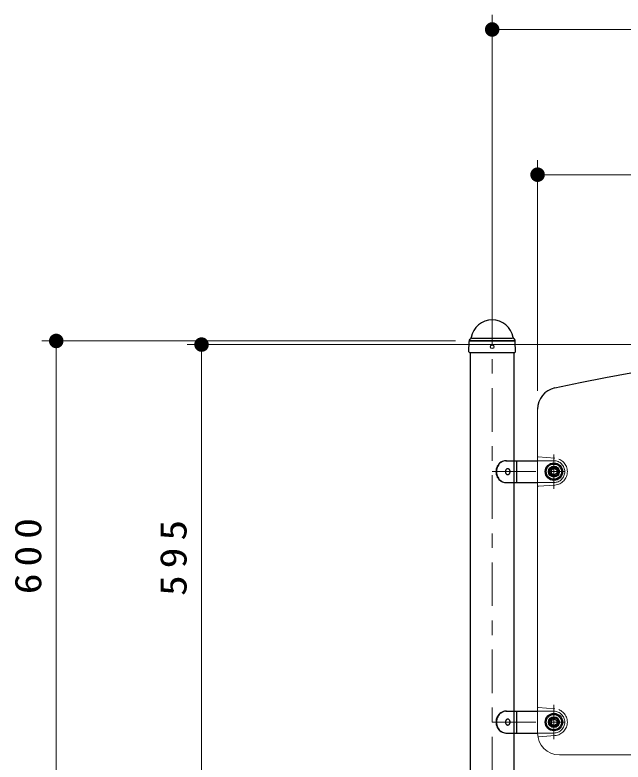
# Model space of a CAD drawing. Units: millimetres on the paper, scale 1:20. Extents: x -385 to 0, y 0 to 267.
# Drawn here: x -298.4 to -256.6, y 114.7 to 166.1 of the extents above; entities that cross this region are included whole.
import ezdxf

# ---------------------------------------------------------------- set-up
doc = ezdxf.new("R2010")
doc.units = ezdxf.units.MM
doc.linetypes.add('USER1', pattern=[4.5, 2.5, -2])
doc.linetypes.add('USER2', pattern=[6, 3, -1, 1, -1])
doc.layers.add('LY_1', color=7, linetype='Continuous', lineweight=13)
doc.styles.add('ＭＳ ゴシック', font='')
doc.styles.get('ＭＳ ゴシック').set_extended_font_data('MS Gothic')

# ---------------------------------------------------------------- blocks, each defined once
blk = doc.blocks.new('filled_dot')
at = {"color": 0, "linetype": 'Continuous', "lineweight": -2, "const_width": 1.25}
blk.add_lwpolyline([(-0.625, 0, 1), (0.625, 0, 1)], format="xyb", close=True, dxfattribs=at)

msp = doc.modelspace()

# ---------------------------------------------------------------- linework, layer by layer
at = {"layer": 'LY_1'}
for p, q in [((-265.572, 144.687), (-265.572, 166.141)), ((-265.572, 165.141), (-200.572, 165.141)), ((-262.447, 140.253), (-262.447, 156.141)), ((-262.447, 155.141), (-203.697, 155.141)), ((-268.084, 143.69), (-296.572, 143.69)), ((-295.572, 113.69), (-295.572, 143.69)), ((-234.072, 143.44), (-286.572, 143.44)), ((-285.572, 113.69), (-285.572, 143.44)), ((-262.447, 116.69), (-262.447, 138.984)), ((-260.947, 115.19), (-205.197, 115.19))]:
    msp.add_line(p, q, dxfattribs=at)
at = {"layer": 'LY_1', "linetype": 'USER2'}
for p, q in [((-265.572, 83.438), (-265.572, 148.541)), ((-261.322, 133.507), (-261.322, 135.873)), ((-265.572, 134.69), (-259.706, 134.69)), ((-261.322, 116.257), (-261.322, 118.623)), ((-265.572, 117.44), (-259.706, 117.44))]:
    msp.add_line(p, q, dxfattribs=at)
at = {"layer": 'LY_1', "lineweight": 25}
for p, q in [((-267.182, 142.931), (-267.162, 143.657)), ((-267.1, 143.802), (-267.033, 143.869)), ((-267.099, 143.716), (-264.045, 143.716)), ((-267.084, 143.69), (-264.059, 143.69)), ((-266.963, 143.89), (-264.181, 143.89)), ((-264.044, 143.802), (-264.111, 143.869)), ((-263.962, 142.931), (-263.982, 143.657)), ((-267.182, 142.931), (-267.143, 142.891)), ((-267.143, 142.891), (-264.001, 142.891)), ((-267.084, 142.891), (-267.084, 113.69)), ((-264.059, 113.69), (-264.059, 142.891)), ((-263.962, 142.931), (-264.001, 142.891)), ((-264.624, 135.44), (-262.447, 135.44)), ((-263.899, 135.44), (-263.899, 133.94)), ((-261.522, 134.806), (-261.322, 134.921)), ((-261.522, 134.806), (-261.522, 134.575)), ((-261.322, 134.921), (-261.122, 134.806)), ((-261.122, 134.806), (-261.122, 134.575)), ((-261.522, 134.575), (-261.322, 134.459)), ((-261.322, 134.459), (-261.122, 134.575)), ((-264.624, 133.94), (-262.447, 133.94)), ((-264.624, 118.19), (-262.447, 118.19)), ((-263.899, 118.19), (-263.899, 116.69)), ((-261.522, 117.556), (-261.322, 117.671)), ((-261.522, 117.556), (-261.522, 117.325)), ((-261.522, 117.325), (-261.322, 117.209)), ((-261.322, 117.671), (-261.122, 117.556)), ((-261.322, 117.209), (-261.122, 117.325)), ((-261.122, 117.556), (-261.122, 117.325)), ((-264.624, 116.69), (-262.447, 116.69))]:
    msp.add_line(p, q, dxfattribs=at)
at = {"layer": 'LY_1', "linetype": 'USER1'}
for p, q in [((-264.059, 133.94), (-264.059, 135.44)), ((-262.447, 135.44), (-261.322, 135.44)), ((-262.401, 135.701), (-261.251, 135.612)), ((-262.447, 133.94), (-261.322, 133.94)), ((-262.401, 133.679), (-261.251, 133.768)), ((-262.401, 118.451), (-261.251, 118.362)), ((-264.059, 116.69), (-264.059, 118.19)), ((-262.447, 118.19), (-261.322, 118.19)), ((-262.447, 116.69), (-261.322, 116.69)), ((-262.368, 116.432), (-261.251, 116.518))]:
    msp.add_line(p, q, dxfattribs=at)
at = {"layer": 'LY_1', "lineweight": 25}
for points in [[(-264.624, 135.44), (-264.713, 135.434), (-264.801, 135.415), (-264.886, 135.383), (-264.967, 135.34), (-265.041, 135.285), (-265.109, 135.221), (-265.168, 135.147), (-265.218, 135.065), (-265.257, 134.977), (-265.286, 134.884), (-265.303, 134.788), (-265.309, 134.69), (-265.303, 134.592), (-265.286, 134.496), (-265.257, 134.403), (-265.218, 134.315), (-265.168, 134.234), (-265.109, 134.16), (-265.041, 134.095), (-264.967, 134.041), (-264.886, 133.997), (-264.801, 133.966), (-264.713, 133.947), (-264.624, 133.94)], [(-264.596, 135.44), (-264.686, 135.434), (-264.774, 135.415), (-264.858, 135.383), (-264.939, 135.34), (-265.013, 135.285), (-265.081, 135.221), (-265.14, 135.147), (-265.19, 135.065), (-265.229, 134.977), (-265.258, 134.884), (-265.276, 134.788), (-265.282, 134.69), (-265.276, 134.592), (-265.258, 134.496), (-265.229, 134.403), (-265.19, 134.315), (-265.14, 134.234), (-265.081, 134.16), (-265.013, 134.095), (-264.939, 134.041), (-264.858, 133.997), (-264.774, 133.966), (-264.686, 133.947), (-264.596, 133.94)], [(-264.624, 118.19), (-264.713, 118.184), (-264.801, 118.165), (-264.886, 118.133), (-264.967, 118.09), (-265.041, 118.035), (-265.109, 117.971), (-265.168, 117.897), (-265.218, 117.815), (-265.257, 117.727), (-265.286, 117.634), (-265.303, 117.538), (-265.309, 117.44), (-265.303, 117.342), (-265.286, 117.246), (-265.257, 117.153), (-265.218, 117.065), (-265.168, 116.984), (-265.109, 116.91), (-265.041, 116.845), (-264.967, 116.791), (-264.886, 116.747), (-264.801, 116.716), (-264.713, 116.697), (-264.624, 116.69)], [(-264.596, 118.19), (-264.686, 118.184), (-264.774, 118.165), (-264.858, 118.133), (-264.939, 118.09), (-265.013, 118.035), (-265.081, 117.971), (-265.14, 117.897), (-265.19, 117.815), (-265.229, 117.727), (-265.258, 117.634), (-265.276, 117.538), (-265.282, 117.44), (-265.276, 117.342), (-265.258, 117.246), (-265.229, 117.153), (-265.19, 117.065), (-265.14, 116.984), (-265.081, 116.91), (-265.013, 116.845), (-264.939, 116.791), (-264.858, 116.747), (-264.774, 116.716), (-264.686, 116.697), (-264.596, 116.69)]]:
    msp.add_lwpolyline(points, dxfattribs=at)
for points in [[(-264.497, 134.89), (-264.511, 134.889), (-264.525, 134.887), (-264.539, 134.883), (-264.552, 134.878), (-264.565, 134.871), (-264.577, 134.863), (-264.589, 134.854), (-264.6, 134.843), (-264.611, 134.832), (-264.62, 134.819), (-264.629, 134.805), (-264.636, 134.79), (-264.643, 134.775), (-264.648, 134.759), (-264.652, 134.742), (-264.655, 134.725), (-264.657, 134.708), (-264.658, 134.69), (-264.657, 134.673), (-264.655, 134.655), (-264.652, 134.638), (-264.648, 134.622), (-264.643, 134.606), (-264.636, 134.59), (-264.629, 134.576), (-264.62, 134.562), (-264.611, 134.549), (-264.6, 134.537), (-264.589, 134.526), (-264.577, 134.517), (-264.565, 134.509), (-264.552, 134.502), (-264.539, 134.497), (-264.525, 134.493), (-264.511, 134.491), (-264.497, 134.49), (-264.483, 134.491), (-264.469, 134.493), (-264.455, 134.497), (-264.442, 134.502), (-264.429, 134.509), (-264.416, 134.517), (-264.405, 134.526), (-264.393, 134.537), (-264.383, 134.549), (-264.374, 134.562), (-264.365, 134.576), (-264.358, 134.59), (-264.351, 134.606), (-264.346, 134.622), (-264.341, 134.638), (-264.338, 134.655), (-264.337, 134.673), (-264.336, 134.69), (-264.337, 134.708), (-264.338, 134.725), (-264.341, 134.742), (-264.346, 134.759), (-264.351, 134.775), (-264.358, 134.79), (-264.365, 134.805), (-264.374, 134.819), (-264.383, 134.832), (-264.393, 134.843), (-264.405, 134.854), (-264.416, 134.863), (-264.429, 134.871), (-264.442, 134.878), (-264.455, 134.883), (-264.469, 134.887), (-264.483, 134.889)], [(-264.497, 117.64), (-264.511, 117.639), (-264.525, 117.637), (-264.539, 117.633), (-264.552, 117.628), (-264.565, 117.621), (-264.577, 117.613), (-264.589, 117.604), (-264.6, 117.593), (-264.611, 117.582), (-264.62, 117.569), (-264.629, 117.555), (-264.636, 117.54), (-264.643, 117.525), (-264.648, 117.509), (-264.652, 117.492), (-264.655, 117.475), (-264.657, 117.458), (-264.658, 117.44), (-264.657, 117.423), (-264.655, 117.405), (-264.652, 117.388), (-264.648, 117.372), (-264.643, 117.356), (-264.636, 117.34), (-264.629, 117.326), (-264.62, 117.312), (-264.611, 117.299), (-264.6, 117.287), (-264.589, 117.276), (-264.577, 117.267), (-264.565, 117.259), (-264.552, 117.252), (-264.539, 117.247), (-264.525, 117.243), (-264.511, 117.241), (-264.497, 117.24), (-264.483, 117.241), (-264.469, 117.243), (-264.455, 117.247), (-264.442, 117.252), (-264.429, 117.259), (-264.416, 117.267), (-264.405, 117.276), (-264.393, 117.287), (-264.383, 117.299), (-264.374, 117.312), (-264.365, 117.326), (-264.358, 117.34), (-264.351, 117.356), (-264.346, 117.372), (-264.341, 117.388), (-264.338, 117.405), (-264.337, 117.423), (-264.336, 117.44), (-264.337, 117.458), (-264.338, 117.475), (-264.341, 117.492), (-264.346, 117.509), (-264.351, 117.525), (-264.358, 117.54), (-264.365, 117.555), (-264.374, 117.569), (-264.383, 117.582), (-264.393, 117.593), (-264.405, 117.604), (-264.416, 117.613), (-264.429, 117.621), (-264.442, 117.628), (-264.455, 117.633), (-264.469, 117.637), (-264.483, 117.639)]]:
    msp.add_lwpolyline(points, close=True, dxfattribs=at)
for centre, radius in [((-265.572, 143.291), 0.125), ((-261.322, 134.69), 0.6), ((-261.322, 134.69), 0.525), ((-261.322, 134.69), 0.375), ((-261.322, 117.44), 0.6), ((-261.322, 117.44), 0.525), ((-261.322, 117.44), 0.375)]:
    msp.add_circle(centre, radius, dxfattribs=at)
at = {"layer": 'LY_1', "linetype": 'USER1'}
for centre in [(-261.322, 134.69), (-261.322, 117.44)]:
    msp.add_circle(centre, 0.312, dxfattribs=at)
at = {"layer": 'LY_1'}
for centre in [(-261.322, 134.69), (-261.322, 117.44)]:
    msp.add_circle(centre, 0.275, dxfattribs=at)
at = {"layer": 'LY_1', "lineweight": 25}
for centre, radius, start, end in [((-265.572, 143.687), 1.454, 9.1717, 170.8283), ((-266.952, 143.653), 0.21, 135, 178.9941), ((-267.096, 143.933), 0.09, 315, 350.8283), ((-264.048, 143.933), 0.09, 186.1916, 225), ((-264.192, 143.653), 0.21, 1.0059, 45), ((-233.072, 9.063), 134.377, 77.89055, 102.10945), ((-260.947, 138.984), 1.5, 102.1094, 180)]:
    msp.add_arc(centre, radius, start, end, dxfattribs=at)
at = {"layer": 'LY_1', "linetype": 'USER1'}
for centre, radius, start, end in [((-262.397, 135.751), 0.05, 180, 265.5793), ((-261.322, 134.69), 0.75, 270, 90), ((-261.322, 134.69), 0.925, 274.4207, 85.5793), ((-262.397, 133.629), 0.05, 94.4207, 180), ((-262.397, 118.501), 0.05, 180, 265.5793), ((-261.322, 117.44), 0.925, 274.4207, 85.5793), ((-261.322, 117.44), 0.75, 270, 90), ((-262.364, 116.382), 0.05, 94.4207, 192.2821)]:
    msp.add_arc(centre, radius, start, end, dxfattribs=at)
at = {"layer": 'LY_1'}
msp.add_arc((-260.947, 116.69), 1.5, 180, 270, dxfattribs=at)

# ---------------------------------------------------------------- block references
at = {"layer": 'LY_1', "xscale": 0.4, "yscale": 0.4}
for p in [(-265.572, 165.141), (-262.447, 155.141)]:
    msp.add_blockref('filled_dot', p, dxfattribs=at)
at = {"layer": 'LY_1', "xscale": 0.4, "yscale": 0.4, "rotation": 270}
for p in [(-295.572, 143.69), (-285.572, 143.44)]:
    msp.add_blockref('filled_dot', p, dxfattribs=at)

# ---------------------------------------------------------------- texts
at = {"layer": 'LY_1', "char_height": 1.833, "attachment_point": 8, "rotation": 90, "style": 'ＭＳ ゴシック'}
for s, insert in [('\\T1.33;\\W1.15;600', (-296.572, 129.107)), ('\\T1.33;\\W1.15;595', (-286.572, 128.982))]:
    msp.add_mtext(s, dxfattribs=dict(at, insert=insert))

doc.saveas('drawing.dxf')
